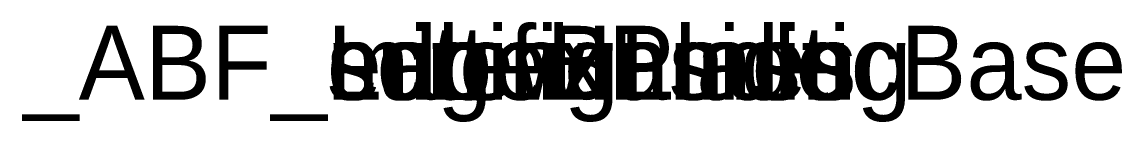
# Model space of a CAD drawing. Header units: millimetres. Extents: x -45532 to 18, y -11338 to 4436.
# Drawn here: x -25684.76 to -25669.94, y 1498.58 to 1499.93 of the extents above; entities that cross this region are included whole.
import ezdxf

# ---------------------------------------------------------------- set-up
doc = ezdxf.new("R2010")
doc.units = ezdxf.units.MM
doc.header["$LTSCALE"] = 25.4
doc.layers.get('0').update_dxf_attribs({"true_color": 0xffffff})
for name, color, linetype, true_color in [('ABF_cuttingLines', 134, 'Continuous', 0x009987), ('ABF_edgeBanding', 252, 'Continuous', 0x777799), ('ABF_Label', 190, 'Continuous', 0x9900ff)]:
    doc.layers.add(name, color=color, linetype=linetype, true_color=true_color)

# ---------------------------------------------------------------- blocks, each defined once
blk = doc.blocks.new('Group309#1')
blk = doc.blocks.new('Group313#1')
blk = doc.blocks.new('Group315#2')
blk = doc.blocks.new('Group327#1')
blk = doc.blocks.new('Group331#1')
blk = doc.blocks.new('Group333#2')
blk = doc.blocks.new('Group1125#1')
blk = doc.blocks.new('Group1822#1')
blk = doc.blocks.new('Group1823#1')
blk = doc.blocks.new('_____#107')
at = {"color": 0, "extrusion": (0, 0, -1)}
ref = blk.add_blockref('Group313#1', (10829.26, -564.88, -18), dxfattribs=dict(at, rotation=180))
ref.add_attrib('Skp_GroupInstanceName', '_ABF_minifixPlasticBase', (0, 0), dxfattribs={"height": 1})
ref = blk.add_blockref('Group331#1', (10829.26, -1480.88, -18), dxfattribs=dict(at, rotation=180))
ref.add_attrib('Skp_GroupInstanceName', '_ABF_minifixPlasticBase', (0, 0), dxfattribs={"height": 1})
ref = blk.add_blockref('Group315#2', (10579.26, -564.88, -18), dxfattribs=dict(at, rotation=180))
ref.add_attrib('Skp_GroupInstanceName', '_ABF_screwInside', (0, 0), dxfattribs={"height": 1})
ref = blk.add_blockref('Group333#2', (10579.26, -1480.88, -18), dxfattribs=dict(at, rotation=180))
ref.add_attrib('Skp_GroupInstanceName', '_ABF_screwInside', (0, 0), dxfattribs={"height": 1})
ref = blk.add_blockref('Group309#1', (10329.26, -564.88, -18), dxfattribs=dict(at, rotation=180))
ref.add_attrib('Skp_GroupInstanceName', '_ABF_minifixPlasticBase', (0, 0), dxfattribs={"height": 1})
ref = blk.add_blockref('Group327#1', (10329.26, -1480.88, -18), dxfattribs=dict(at, rotation=180))
ref.add_attrib('Skp_GroupInstanceName', '_ABF_minifixPlasticBase', (0, 0), dxfattribs={"height": 1})
at = {"layer": 'ABF_cuttingLines', "color": 0}
ref = blk.add_blockref('Group1822#1', (0, 0, 18), dxfattribs=at)
ref.add_attrib('Skp_GroupInstanceName', '_ABF_cuttingLines', (0, 0), dxfattribs={"layer": '0', "height": 1})
at = {"layer": 'ABF_edgeBanding', "color": 0}
ref = blk.add_blockref('Group1823#1', (0, 0, 18), dxfattribs=at)
ref.add_attrib('Skp_GroupInstanceName', '_ABF_edgeBanding', (0, 0), dxfattribs={"layer": '0', "height": 1})
at = {"layer": 'ABF_Label', "color": 0}
ref = blk.add_blockref('Group1125#1', (-10579.26, -1022.88, 18), dxfattribs=dict(at, xscale=1.574803149606299, yscale=1.574803149606299, rotation=90))
ref.add_attrib('Skp_GroupInstanceName', '_ABF_Label', (0, 0), dxfattribs={"layer": '0', "height": 1})
blk = doc.blocks.new('_48501___EGGER_W_1000_ST9___2800207018__THICKNESS_18')
at = {"color": 0}
blk.add_blockref('_____#107', (-25684.74, 1498.88), dxfattribs=at)

msp = doc.modelspace()

# ---------------------------------------------------------------- block references
at = {"color": 0}
msp.add_blockref('_48501___EGGER_W_1000_ST9___2800207018__THICKNESS_18', (0, 0), dxfattribs=at)

doc.saveas('drawing.dxf')
